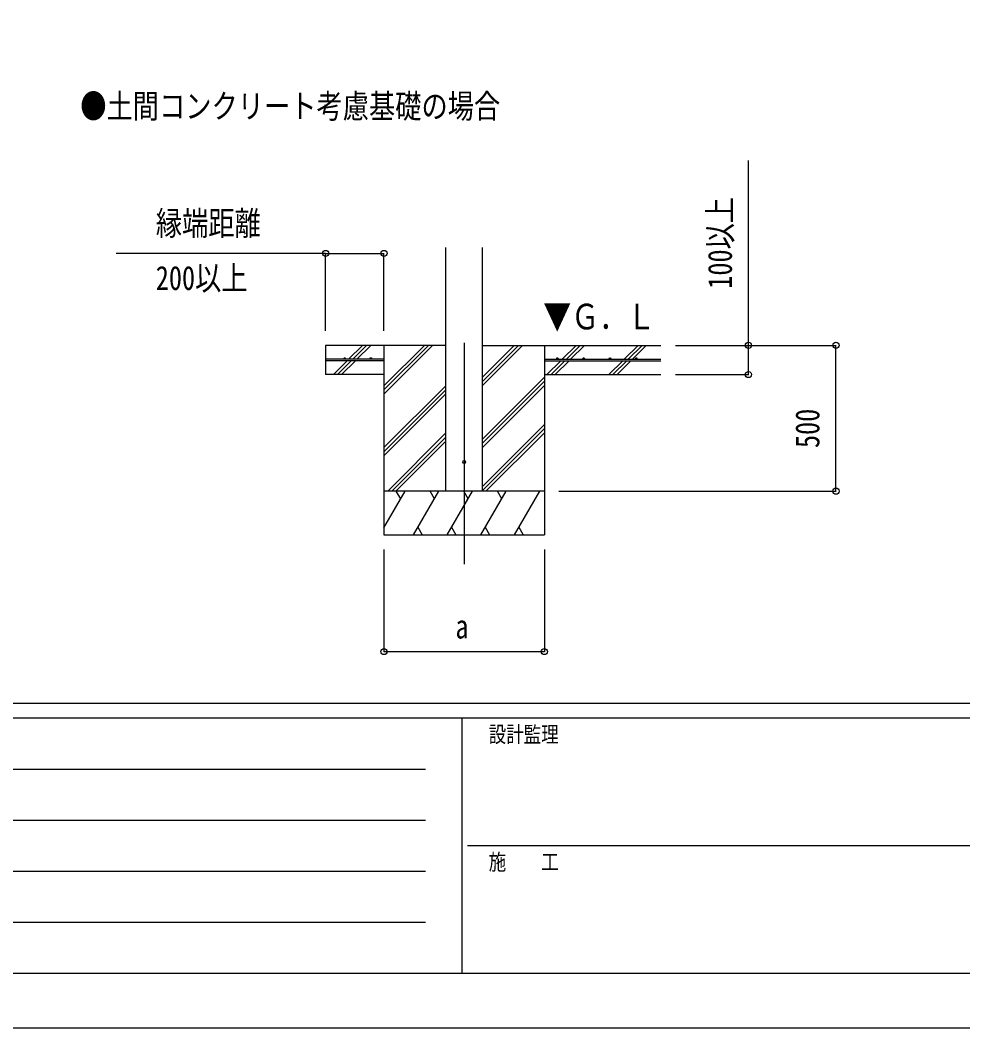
# Model space of a CAD drawing. Units: millimetres, scale not verified. Extents: x -10512 to 10512, y -7425 to 7425.
# Drawn here: x -4778 to -1545, y -7425 to -3969 of the extents above; entities that cross this region are included whole.
import ezdxf
from ezdxf.enums import TextEntityAlignment as Align

# ---------------------------------------------------------------- set-up
doc = ezdxf.new("R2010")
doc.units = ezdxf.units.MM
doc.header["$LTSCALE"] = 30
for name, color, linetype in [('0-2_USER1', 3, 'Continuous'), ('0-4_YKK_12', 2, 'Continuous'), ('0-5_YKK_13', 4, 'Continuous'), ('0-6_YKK_A1', 4, 'Continuous'), ('0-7_YKK_D', 6, 'Continuous'), ('0-8_YKK_ZWAK', 7, 'Continuous')]:
    doc.layers.add(name, color=color, linetype=linetype)
doc.styles.add('ＭＳ ゴシック', font='')
doc.styles.get('ＭＳ ゴシック').set_extended_font_data('MS Gothic')

msp = doc.modelspace()

# ---------------------------------------------------------------- linework, layer by layer
at = {"layer": '0-4_YKK_12'}
msp.add_line((-3254.97, -5075.29), (-3254.97, -5834.5), dxfattribs=at)
at = {"layer": '0-5_YKK_13'}
msp.add_circle((-3254.97, -5484.5), 5, dxfattribs=at)
at = {"layer": '0-6_YKK_A1'}
for p, q in [((-3317.47, -5584.5), (-3317.47, -4749.15)), ((-3192.47, -5584.5), (-3192.47, -4749.15)), ((-3651.01, -5132), (-3603.51, -5084.5)), ((-3636.87, -5132), (-3589.37, -5084.5)), ((-3622.72, -5132), (-3575.22, -5084.5)), ((-3529.97, -5084.5), (-3529.97, -5734.5)), ((-3529.97, -5251.38), (-3363.09, -5084.5)), ((-3529.97, -5237.24), (-3377.23, -5084.5)), ((-3529.97, -5223.1), (-3391.38, -5084.5)), ((-3192.47, -5222.25), (-3054.72, -5084.5)), ((-3192.47, -5208.11), (-3068.87, -5084.5)), ((-3192.47, -5193.96), (-3083.01, -5084.5)), ((-3192.47, -5084.5), (-2579.97, -5084.5)), ((-2979.97, -5084.5), (-2979.97, -5734.5)), ((-2918.38, -5132), (-2870.88, -5084.5)), ((-2904.23, -5132), (-2856.73, -5084.5)), ((-2890.09, -5132), (-2842.59, -5084.5)), ((-2706.24, -5132), (-2658.74, -5084.5)), ((-2692.1, -5132), (-2644.6, -5084.5)), ((-2677.96, -5132), (-2630.46, -5084.5)), ((-3529.97, -5132), (-3729.97, -5132)), ((-3529.97, -5137), (-3729.97, -5137)), ((-3702.11, -5183.1), (-3656.01, -5137)), ((-3689.37, -5184.5), (-3641.87, -5137)), ((-3675.22, -5184.5), (-3627.72, -5137)), ((-3529.97, -5132), (-3529.97, -5137)), ((-2979.97, -5132), (-2579.97, -5132)), ((-2979.97, -5132), (-2979.97, -5137)), ((-2979.97, -5137), (-2579.97, -5137)), ((-2970.88, -5184.5), (-2923.38, -5137)), ((-2956.73, -5184.5), (-2909.23, -5137)), ((-2942.59, -5184.5), (-2895.09, -5137)), ((-2758.74, -5184.5), (-2711.24, -5137)), ((-2744.6, -5184.5), (-2697.1, -5137)), ((-2730.46, -5184.5), (-2682.96, -5137)), ((-3529.97, -5184.5), (-3729.97, -5184.5)), ((-3192.47, -5406.09), (-2979.97, -5193.6)), ((-3192.47, -5420.24), (-2979.97, -5207.74)), ((-2979.97, -5184.5), (-2579.97, -5184.5)), ((-3529.97, -5435.23), (-3317.47, -5222.73)), ((-3529.97, -5449.37), (-3317.47, -5236.87)), ((-3529.97, -5463.51), (-3317.47, -5251.01)), ((-3192.47, -5434.38), (-2979.97, -5221.88)), ((-3192.47, -5568.22), (-2979.97, -5355.73)), ((-3517.12, -5584.5), (-3317.47, -5384.86)), ((-3192.47, -5582.37), (-2979.97, -5369.87)), ((-3180.46, -5584.5), (-2979.97, -5384.01)), ((-3502.97, -5584.5), (-3317.47, -5399)), ((-3488.83, -5584.5), (-3317.47, -5413.14)), ((-2979.97, -5584.5), (-3529.97, -5584.5)), ((-3529.97, -5709.95), (-3457.54, -5584.5)), ((-3472.55, -5610.48), (-3487.55, -5584.5)), ((-3428.68, -5734.5), (-3342.07, -5584.5)), ((-3357.07, -5610.48), (-3372.08, -5584.5)), ((-3313.21, -5734.5), (-3226.6, -5584.5)), ((-3241.61, -5610.48), (-3256.61, -5584.5)), ((-3197.74, -5734.5), (-3111.13, -5584.5)), ((-3126.13, -5610.48), (-3141.14, -5584.5)), ((-3082.27, -5734.5), (-2995.66, -5584.5)), ((-3025.66, -5584.5), (-3025.66, -5584.5)), ((-3529.97, -5734.5), (-2979.97, -5734.5)), ((-3413.68, -5708.52), (-3398.68, -5734.5)), ((-3298.21, -5708.52), (-3283.21, -5734.5)), ((-3182.74, -5708.52), (-3167.74, -5734.5)), ((-3067.27, -5708.52), (-3052.27, -5734.5))]:
    msp.add_line(p, q, dxfattribs=at)
msp.add_lwpolyline([(-3317.47, -5084.5), (-3729.97, -5084.5), (-3729.97, -5184.5)], dxfattribs=at)
for centre in [(-3664.97, -5129.5), (-3574.97, -5129.5), (-2934.97, -5129.5), (-2844.97, -5129.5), (-2754.97, -5129.5), (-2664.97, -5129.5)]:
    msp.add_circle(centre, 2.5, dxfattribs=at)
at = {"layer": '0-7_YKK_D'}
for p, q in [((-3729.97, -5034.5), (-3729.97, -4768.24)), ((-3529.97, -5034.5), (-3529.97, -4768.24)), ((-3729.97, -4769.24), (-4447.78, -4769.24)), ((-3729.97, -4769.24), (-3529.97, -4769.24)), ((-2529.97, -5084.5), (-1978.97, -5084.5)), ((-2529.97, -5084.5), (-2278.97, -5084.5)), ((-1979.97, -5584.5), (-1979.97, -5084.5)), ((-2529.97, -5184.5), (-2278.97, -5184.5)), ((-2929.97, -5584.5), (-1978.97, -5584.5)), ((-3529.97, -5784.5), (-3529.97, -6135.5)), ((-2979.97, -5784.5), (-2979.97, -6135.5)), ((-3529.97, -6134.5), (-2979.97, -6134.5))]:
    msp.add_line(p, q, dxfattribs=at)
msp.add_lwpolyline([(-2279.97, -5184.5), (-2279.97, -5084.5), (-2279.97, -4450.1)], dxfattribs=at)
for centre in [(-3729.97, -4769.24), (-3529.97, -4769.24), (-2279.97, -5084.5), (-1979.97, -5084.5), (-2279.97, -5184.5), (-1979.97, -5584.5), (-3529.97, -6134.5), (-2979.97, -6134.5)]:
    msp.add_circle(centre, 10.62, dxfattribs=at)
at = {"layer": '0-8_YKK_ZWAK'}
for p, q in [((9737.55, -6312.5), (-9762.45, -6312.5)), ((-3262.45, -6362.5), (-9762.45, -6362.5)), ((-3262.45, -6362.5), (-3262.45, -7237.5)), ((-12.45, -6362.5), (-3262.45, -6362.5)), ((-9656.2, -6537.5), (-3387.45, -6537.5)), ((-9656.2, -6712.5), (-3387.45, -6712.5)), ((-3243.7, -6800), (-12.45, -6800)), ((-9656.2, -6887.5), (-3387.45, -6887.5)), ((-9656.2, -7062.5), (-3387.45, -7062.5)), ((-9762.45, -7237.5), (-3262.45, -7237.5)), ((-3262.45, -7237.5), (-12.45, -7237.5))]:
    msp.add_line(p, q, dxfattribs=at)
msp.add_lwpolyline([(-10512.5, -7425), (10512.5, -7425), (10512.5, 7425), (-10512.5, 7425)], close=True, dxfattribs=at)

# ---------------------------------------------------------------- texts
at = {"layer": '0-2_USER1', "style": 'ＭＳ ゴシック', "width": 0.8}
msp.add_text('●土間コンクリート考慮基礎の場合', height=82.48, dxfattribs=at).set_placement((-4571.41, -4330.04), align=Align.BOTTOM_LEFT)
at = {"layer": '0-6_YKK_A1', "style": 'ＭＳ ゴシック', "width": 0.8}
msp.add_text('▼Ｇ．Ｌ', height=87.98, dxfattribs=at).set_placement((-2983.85, -5056.05), align=Align.BOTTOM_LEFT)
at = {"layer": '0-7_YKK_D', "style": 'ＭＳ ゴシック', "width": 0.8}
for s, p in [('100以上', (-2311.97, -4890.1)), ('500', (-2011.97, -5436.5))]:
    msp.add_text(s, height=82.48, rotation=90, dxfattribs=at).set_placement(p, align=Align.BOTTOM_LEFT)
for s, p in [('縁端距離', (-4312.37, -4731.74)), ('200以上', (-4312.37, -4919.24)), ('a', (-3284.97, -6114.5))]:
    msp.add_text(s, height=82.48, dxfattribs=at).set_placement(p, align=Align.BOTTOM_LEFT)
at = {"layer": '0-8_YKK_ZWAK', "style": 'ＭＳ ゴシック', "width": 0.8}
for s, p in [('設計監理', (-3170.78, -6462.5)), ('施\u3000\u3000工', (-3170.78, -6900))]:
    msp.add_text(s, height=54.99, dxfattribs=at).set_placement(p, align=Align.BOTTOM_LEFT)

doc.saveas('drawing.dxf')
